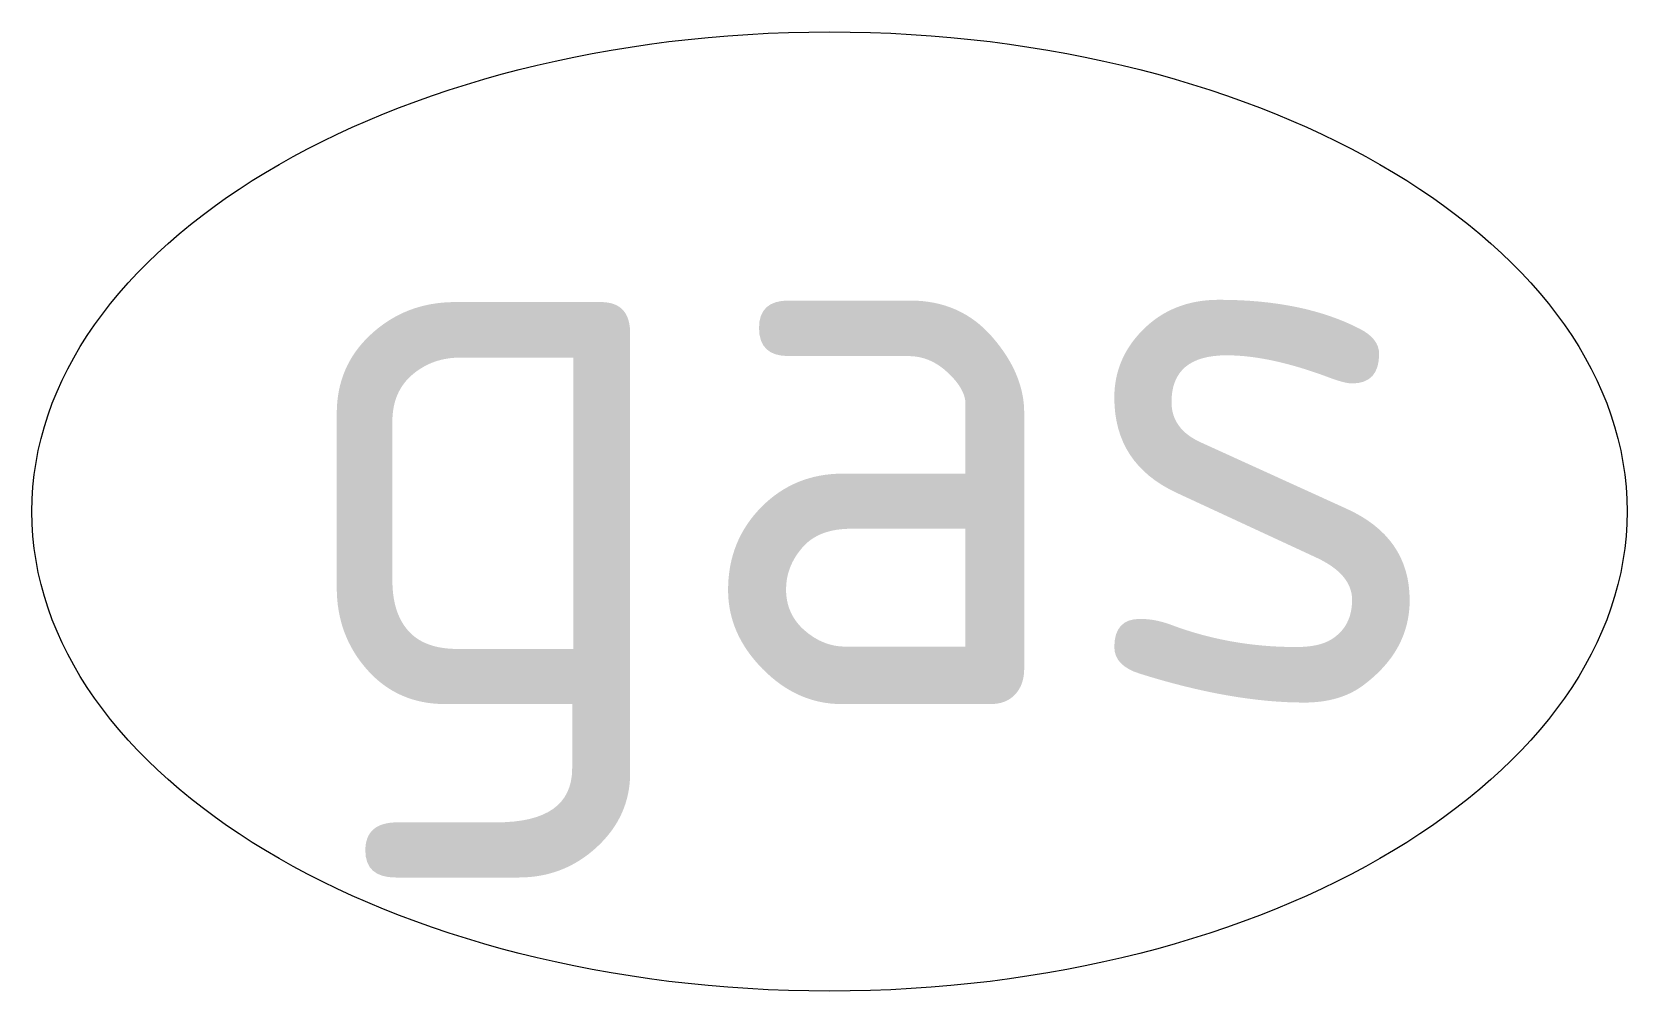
# Model space of a CAD drawing. Extents: x -2.5 to 2.5, y -1.5 to 1.5.
import ezdxf
from ezdxf.enums import TextEntityAlignment as Align

# ---------------------------------------------------------------- set-up
doc = ezdxf.new("R2010")
doc.units = 0
doc.styles.add('NLCS-ISO', font='NLCS-ISO.ttf')

msp = doc.modelspace()

# ---------------------------------------------------------------- linework, layer by layer
at = {"color": 0, "linetype": 'ByBlock', "lineweight": 18}
msp.add_ellipse((0, 0), major_axis=(2.5, 0), ratio=0.601255, dxfattribs=at)

# ---------------------------------------------------------------- texts
at = {"color": 0, "linetype": 'ByBlock', "lineweight": 18, "style": 'NLCS-ISO'}
msp.add_text('gas', height=1.8, dxfattribs=at).set_placement((0.1186, 0.2964), align=Align.MIDDLE_CENTER)

doc.saveas('drawing.dxf')
